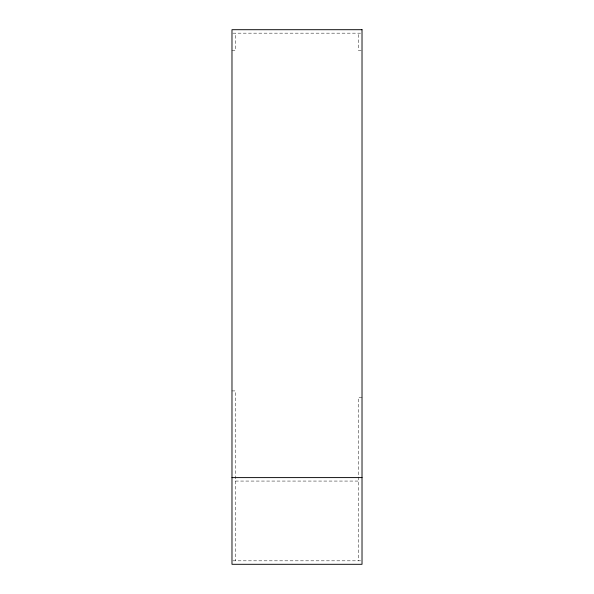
<?xml version="1.0" encoding="UTF-8"?>
<svg xmlns="http://www.w3.org/2000/svg" width="594" height="594" viewBox="0 0 594 594"><rect width="100%" height="100%" fill="white"/><g stroke="black" fill="none" stroke-linecap="round" stroke-linejoin="round"><path stroke-width="0.45" stroke-dasharray="2.97 2.23" d="M232.848 33.167L362.021 33.167M231.979 50.505L235.447 50.505L235.447 33.167M361.152 50.505L358.553 50.505L358.553 33.167M231.979 390.911L235.447 390.911L235.447 560.818M362.021 397.267L358.553 397.267L358.553 560.818M235.447 481.066L358.553 481.066M232.848 560.818L362.021 560.818"/><path stroke-width="0.89" d="M231.979 477.613L362.021 477.598M362.021 29.7L231.979 29.7L231.979 564.3L362.021 564.3L362.021 29.7"/></g></svg>
